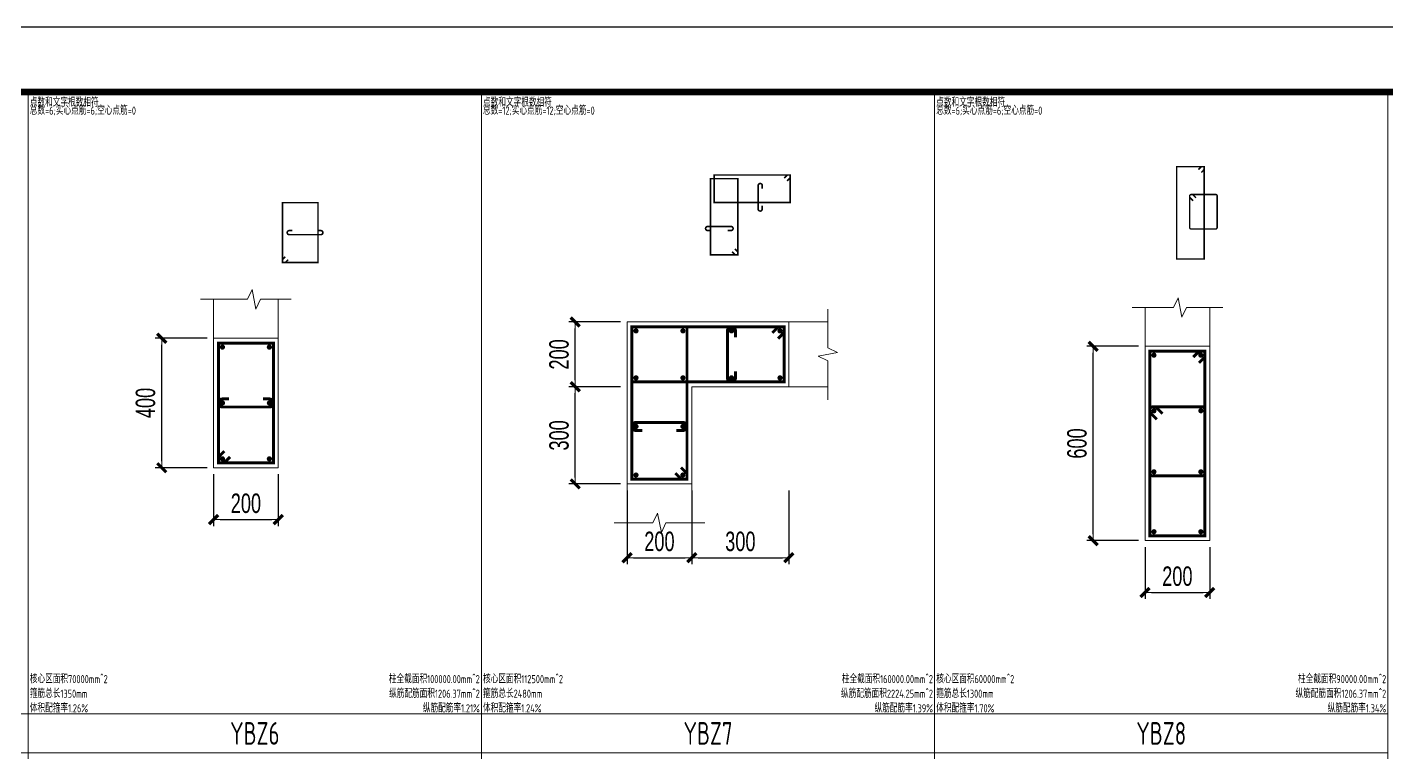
# Model space of a CAD drawing. Extents: x 5874492 to 7194610, y -939842 to -279257.
# Drawn here: x 6411489 to 6432489, y -686856 to -675657 of the extents above; entities that cross this region are included whole.
import ezdxf
from ezdxf.enums import TextEntityAlignment as Align

# ---------------------------------------------------------------- set-up
doc = ezdxf.new("R2010")
doc.units = 0
doc.header["$LTSCALE"] = 1000
for name, color, linetype, lineweight in [('S-墙柱-REIN', 1, 'Continuous', 20), ('S-墙柱-大样细线', 7, 'Continuous', 20), ('S-墙柱-编号', 4, 'Continuous', 20), ('S-大样-DIM', 3, 'Continuous', 20), ('S-大样-REIN', 1, 'Continuous', 20), ('S-大样-实线', 2, 'Continuous', 20), ('S-通用-TAB', 7, 'Continuous', 20)]:
    doc.layers.add(name, color=color, linetype=linetype, lineweight=lineweight)
doc.layers.add('Y-云图图框', color=7, linetype='Continuous')
doc.layers.add('配箍校核', color=34, linetype='Continuous', plot=False)
doc.styles.add('_YT_Name', font='', dxfattribs={"width": 0.8})
doc.styles.add('_YT_Sign_Text', font='ros.shx', dxfattribs={"width": 0.8, "bigfont": 'hztxt.shx'})
doc.styles.add('BW_Dim', font='Bweng.shx', dxfattribs={"width": 0.7, "bigfont": 'hztxt.shx'})
doc.styles.add('BW_Rein', font='tssdeng.shx', dxfattribs={"width": 0.7, "bigfont": 'hztxt.shx'})
doc.styles.get("Standard").update_dxf_attribs({"font": 'gbenor.shx', "bigfont": 'gbcbig.shx'})
doc.styles.add('TSSD_Rein', font='tssdeng.shx', dxfattribs={"width": 0.7, "bigfont": 'hztxt.shx'})
doc.styles.get('_YT_Name').set_extended_font_data('SimHei')
doc.dimstyles.new('Cyz_20_100', dxfattribs={"dimtxt": 300, "dimasz": 100, "dimexe": 100, "dimexo": 100, "dimgap": 100, "dimtad": 1, "dimdec": 0, "dimlfac": 0.2, "dimzin": 0, "dimdsep": 46, "dimtxsty": 'BW_Dim', "dimblk": '_bwk', "dimcen": 0, "dimclrt": 7, "dimadec": 0, "dimazin": 0, "dimtfac": 1, "dimtdec": 0, "dimtix": 1, "dimtmove": 2, "dimatfit": 0, "dimfxl": 0, "dimtolj": 1, "dimtzin": 0, "dimarcsym": 0})

# ---------------------------------------------------------------- blocks, each defined once
blk = doc.blocks.new('ECMCTK_A1_横_单行图名--0')
at = {"color": 4}
blk.add_lwpolyline([(0, 0), (841, 0), (841, 594), (0, 594)], close=True, dxfattribs=at)
at = {"const_width": 1}
blk.add_lwpolyline([(25, 10), (831, 10), (831, 584), (25, 584)], close=True, dxfattribs=at)
at = {"color": 80, "flags": 3}
for tag, height, p in [('YTHQINS', 3, (34.31, 585.5)), ('ECMCKEY', 3, (292.07, 288.23)), ('YTTQINS', 5.62, (848.03, 12.81)), ('YTFRAME', 3, (652.76, 5.84)), ('YTBARCODE_T1', 3, (749.78, 5.95))]:
    blk.add_attdef(tag, text='', height=height, dxfattribs=at).set_placement(p, align=Align.MIDDLE_CENTER)
for tag, height, style, width, p in [('工程号', 4, '_YT_Sign_Text', 0.5, (804.08, 44.12)), ('证书编号', 4, '_YT_Sign_Text', 0.8, (708.87, 43.81)), ('审查批准号', 4, '_YT_Sign_Text', 0.8, (761.06, 43.81)), ('设计单位', 6, '_YT_Name', 0.8, (623.75, 38.6)), ('建设单位', 4, '_YT_Sign_Text', 0.8, (734.96, 36.11)), ('阶段', 4, '_YT_Sign_Text', 0.8, (804.08, 35.81)), ('项目号', 4, '_YT_Sign_Text', 0.5, (822.08, 33.72)), ('项目名称', 4, '_YT_Sign_Text', 0.8, (734.96, 28.11)), ('专业', 4, '_YT_Sign_Text', 0.8, (804.08, 27.31)), ('图纸编号', 4, '_YT_Sign_Text', 0.5, (803.93, 19.36)), ('图纸名称', 4.5, '_YT_Name', 0.8, (735.39, 15.06)), ('版本号', 4, '_YT_Sign_Text', 0.8, (822.08, 13)), ('出图比例', 4.2, '_YT_Sign_Text', 0.8, (681.82, 11.78)), ('日期', 4, '_YT_Sign_Text', 0.5, (803.88, 12.13))]:
    blk.add_attdef(tag, text='', height=height, dxfattribs=dict(style=style, width=width)).set_placement(p, align=Align.CENTER)
at = {"style": '_YT_Sign_Text', "width": 0.8, "flags": 3}
for tag, p, height in [('[审定人]', (590.95, 27.81), 4.1), ('{审定人}', (605.87, 26.45), 6.24), ('[校对人]', (642.23, 27.82), 4.1), ('{校对人}', (658.35, 26.53), 6.24), ('{审核人}', (606.98, 18.44), 6.24), ('{设计人}', (658.48, 18.54), 6.24), ('[审核人]', (591.01, 19.76), 4.1), ('[设计人]', (642.47, 20.21), 4.1), ('{项目负责人}', (608.28, 10.72), 6.24), ('{专业负责人}', (658.58, 10.36), 6.24), ('[项目负责人]', (590.78, 12.01), 4.1), ('[专业负责人]', (642.74, 11.77), 4.1)]:
    blk.add_attdef(tag, p, '', height=height, dxfattribs=at)
at = {"color": 80, "flags": 3}
for tag, p in [('YTQRCODE', (551.04, 11.91)), ('YTBZSIT', (25, 10)), ('EXT_TK_LEFT', (25, 10))]:
    blk.add_attdef(tag, p, '', height=3, dxfattribs=at)
blk = doc.blocks.new('_bwk')
blk.add_line((-1, 0), (0, 0))
at = {"const_width": 0.5}
blk.add_lwpolyline([(-0.7, -0.7), (0.7, 0.7)], dxfattribs=at)
blk = doc.blocks.new('*D1431')
at = {"layer": 'Defpoints', "color": 0, "transparency": 16777216}
for p in [(6427954, -680582), (6428754, -680582), (6428754, -683582)]:
    blk.add_point(p, dxfattribs=at)
at = {"layer": 'S-大样-DIM', "color": 0, "lineweight": -2, "transparency": 16777216}
for p, q in [((6428654, -680582), (6427854, -680582)), ((6427954, -683482), (6427954, -680682)), ((6428654, -683582), (6427854, -683582))]:
    blk.add_line(p, q, dxfattribs=at)
at = {"layer": 'S-大样-DIM', "color": 0, "lineweight": -2, "transparency": 16777216, "xscale": 100, "yscale": 100, "zscale": 100}
for p, rotation in [((6427954, -680582), 90), ((6427954, -683582), 270)]:
    blk.add_blockref('_bwk', p, dxfattribs=dict(at, rotation=rotation))
at = {"layer": 'S-大样-DIM', "color": 7, "transparency": 16777216, "insert": (6427704, -682082), "char_height": 300, "attachment_point": 5, "rotation": 90, "style": 'BW_Dim'}
blk.add_mtext('\\A1;600', dxfattribs=at)
blk = doc.blocks.new('*D1432')
at = {"layer": 'Defpoints', "color": 0, "transparency": 16777216}
for p in [(6428754, -683582), (6429754, -683582), (6429754, -684382)]:
    blk.add_point(p, dxfattribs=at)
at = {"layer": 'S-大样-DIM', "color": 0, "lineweight": -2, "transparency": 16777216}
for p, q in [((6428754, -683682), (6428754, -684482)), ((6429754, -683682), (6429754, -684482)), ((6428854, -684382), (6429654, -684382))]:
    blk.add_line(p, q, dxfattribs=at)
at = {"layer": 'S-大样-DIM', "color": 0, "lineweight": -2, "transparency": 16777216, "xscale": 100, "yscale": 100, "zscale": 100, "rotation": 180}
blk.add_blockref('_bwk', (6428754, -684382), dxfattribs=at)
at = {"layer": 'S-大样-DIM', "color": 0, "lineweight": -2, "transparency": 16777216, "xscale": 100, "yscale": 100, "zscale": 100}
blk.add_blockref('_bwk', (6429754, -684382), dxfattribs=at)
at = {"layer": 'S-大样-DIM', "color": 7, "transparency": 16777216, "insert": (6429254, -684132), "char_height": 300, "attachment_point": 5, "style": 'BW_Dim'}
blk.add_mtext('\\A1;200', dxfattribs=at)
blk = doc.blocks.new('*D1435')
at = {"layer": 'Defpoints', "color": 0, "transparency": 16777216}
for p in [(6420754, -682707), (6421754, -682707), (6421754, -683845)]:
    blk.add_point(p, dxfattribs=at)
at = {"layer": 'S-大样-DIM', "color": 0, "lineweight": -2, "transparency": 16777216}
for p, q in [((6420754, -682807), (6420754, -683945)), ((6421754, -682807), (6421754, -683945)), ((6420854, -683845), (6421654, -683845))]:
    blk.add_line(p, q, dxfattribs=at)
at = {"layer": 'S-大样-DIM', "color": 0, "lineweight": -2, "transparency": 16777216, "xscale": 100, "yscale": 100, "zscale": 100, "rotation": 180}
blk.add_blockref('_bwk', (6420754, -683845), dxfattribs=at)
at = {"layer": 'S-大样-DIM', "color": 0, "lineweight": -2, "transparency": 16777216, "xscale": 100, "yscale": 100, "zscale": 100}
blk.add_blockref('_bwk', (6421754, -683845), dxfattribs=at)
at = {"layer": 'S-大样-DIM', "color": 7, "transparency": 16777216, "insert": (6421254, -683595), "char_height": 300, "attachment_point": 5, "style": 'BW_Dim'}
blk.add_mtext('\\A1;200', dxfattribs=at)
blk = doc.blocks.new('*D1436')
at = {"layer": 'Defpoints', "color": 0, "transparency": 16777216}
for p in [(6421754, -682707), (6423254, -682707), (6423254, -683845)]:
    blk.add_point(p, dxfattribs=at)
at = {"layer": 'S-大样-DIM', "color": 0, "lineweight": -2, "transparency": 16777216}
for p, q in [((6421754, -682807), (6421754, -683945)), ((6423254, -682807), (6423254, -683945)), ((6421854, -683845), (6423154, -683845))]:
    blk.add_line(p, q, dxfattribs=at)
at = {"layer": 'S-大样-DIM', "color": 0, "lineweight": -2, "transparency": 16777216, "xscale": 100, "yscale": 100, "zscale": 100, "rotation": 180}
blk.add_blockref('_bwk', (6421754, -683845), dxfattribs=at)
at = {"layer": 'S-大样-DIM', "color": 0, "lineweight": -2, "transparency": 16777216, "xscale": 100, "yscale": 100, "zscale": 100}
blk.add_blockref('_bwk', (6423254, -683845), dxfattribs=at)
at = {"layer": 'S-大样-DIM', "color": 7, "transparency": 16777216, "insert": (6422504, -683595), "char_height": 300, "attachment_point": 5, "style": 'BW_Dim'}
blk.add_mtext('\\A1;300', dxfattribs=at)
blk = doc.blocks.new('*D1517')
at = {"layer": 'Defpoints', "color": 0, "transparency": 16777216}
for p in [(6419954, -680207), (6420754, -680207), (6420754, -681207)]:
    blk.add_point(p, dxfattribs=at)
at = {"layer": 'S-大样-DIM', "color": 0, "lineweight": -2, "transparency": 16777216}
for p, q in [((6420654, -680207), (6419854, -680207)), ((6419954, -681107), (6419954, -680307)), ((6420654, -681207), (6419854, -681207))]:
    blk.add_line(p, q, dxfattribs=at)
at = {"layer": 'S-大样-DIM', "color": 0, "lineweight": -2, "transparency": 16777216, "xscale": 100, "yscale": 100, "zscale": 100}
for p, rotation in [((6419954, -680207), 90), ((6419954, -681207), 270)]:
    blk.add_blockref('_bwk', p, dxfattribs=dict(at, rotation=rotation))
at = {"layer": 'S-大样-DIM', "color": 7, "transparency": 16777216, "insert": (6419704, -680707), "char_height": 300, "attachment_point": 5, "rotation": 90, "style": 'BW_Dim'}
blk.add_mtext('\\A1;200', dxfattribs=at)
blk = doc.blocks.new('*D1518')
at = {"layer": 'Defpoints', "color": 0, "transparency": 16777216}
for p in [(6419954, -681207), (6420754, -681207), (6420754, -682707)]:
    blk.add_point(p, dxfattribs=at)
at = {"layer": 'S-大样-DIM', "color": 0, "lineweight": -2, "transparency": 16777216}
for p, q in [((6420654, -681207), (6419854, -681207)), ((6419954, -682607), (6419954, -681307)), ((6420654, -682707), (6419854, -682707))]:
    blk.add_line(p, q, dxfattribs=at)
at = {"layer": 'S-大样-DIM', "color": 0, "lineweight": -2, "transparency": 16777216, "xscale": 100, "yscale": 100, "zscale": 100}
for p, rotation in [((6419954, -681207), 90), ((6419954, -682707), 270)]:
    blk.add_blockref('_bwk', p, dxfattribs=dict(at, rotation=rotation))
at = {"layer": 'S-大样-DIM', "color": 7, "transparency": 16777216, "insert": (6419704, -681957), "char_height": 300, "attachment_point": 5, "rotation": 90, "style": 'BW_Dim'}
blk.add_mtext('\\A1;300', dxfattribs=at)
blk = doc.blocks.new('*D1616')
at = {"layer": 'Defpoints', "color": 0, "transparency": 16777216}
for p in [(6413567, -680457), (6414367, -680457), (6414367, -682457)]:
    blk.add_point(p, dxfattribs=at)
at = {"layer": 'S-大样-DIM', "color": 0, "lineweight": -2, "transparency": 16777216}
for p, q in [((6414267, -680457), (6413467, -680457)), ((6413567, -682357), (6413567, -680557)), ((6414267, -682457), (6413467, -682457))]:
    blk.add_line(p, q, dxfattribs=at)
at = {"layer": 'S-大样-DIM', "color": 0, "lineweight": -2, "transparency": 16777216, "xscale": 100, "yscale": 100, "zscale": 100}
for p, rotation in [((6413567, -680457), 90), ((6413567, -682457), 270)]:
    blk.add_blockref('_bwk', p, dxfattribs=dict(at, rotation=rotation))
at = {"layer": 'S-大样-DIM', "color": 7, "transparency": 16777216, "insert": (6413317, -681457), "char_height": 300, "attachment_point": 5, "rotation": 90, "style": 'BW_Dim'}
blk.add_mtext('\\A1;400', dxfattribs=at)
blk = doc.blocks.new('*D1617')
at = {"layer": 'Defpoints', "color": 0, "transparency": 16777216}
for p in [(6414367, -682457), (6415367, -682457), (6415367, -683257)]:
    blk.add_point(p, dxfattribs=at)
at = {"layer": 'S-大样-DIM', "color": 0, "lineweight": -2, "transparency": 16777216}
for p, q in [((6414367, -682557), (6414367, -683357)), ((6415367, -682557), (6415367, -683357)), ((6414467, -683257), (6415267, -683257))]:
    blk.add_line(p, q, dxfattribs=at)
at = {"layer": 'S-大样-DIM', "color": 0, "lineweight": -2, "transparency": 16777216, "xscale": 100, "yscale": 100, "zscale": 100, "rotation": 180}
blk.add_blockref('_bwk', (6414367, -683257), dxfattribs=at)
at = {"layer": 'S-大样-DIM', "color": 0, "lineweight": -2, "transparency": 16777216, "xscale": 100, "yscale": 100, "zscale": 100}
blk.add_blockref('_bwk', (6415367, -683257), dxfattribs=at)
at = {"layer": 'S-大样-DIM', "color": 7, "transparency": 16777216, "insert": (6414867, -683007), "char_height": 300, "attachment_point": 5, "style": 'BW_Dim'}
blk.add_mtext('\\A1;200', dxfattribs=at)

msp = doc.modelspace()

# ---------------------------------------------------------------- linework, layer by layer
at = {"layer": 'S-墙柱-REIN', "const_width": 40}
for points in [[(6420871.8, -680344.4, 1), (6420911.8, -680344.4, 1)], [(6421596.8, -680344.4, 1), (6421636.8, -680344.4, 1)], [(6422346.8, -680344.4, 1), (6422386.8, -680344.4, 1)], [(6423096.8, -680344.4, 1), (6423136.8, -680344.4, 1)], [(6414484.5, -680594.4, 1), (6414524.5, -680594.4, 1)], [(6415209.5, -680594.4, 1), (6415249.5, -680594.4, 1)], [(6428871.8, -680719.4, 1), (6428911.8, -680719.4, 1)], [(6429596.8, -680719.4, 1), (6429636.8, -680719.4, 1)], [(6420871.8, -681069.4, 1), (6420911.8, -681069.4, 1)], [(6421596.8, -681069.4, 1), (6421636.8, -681069.4, 1)], [(6422346.8, -681069.4, 1), (6422386.8, -681069.4, 1)], [(6423096.8, -681069.4, 1), (6423136.8, -681069.4, 1)], [(6414484.5, -681456.9, 1), (6414524.5, -681456.9, 1)], [(6415209.5, -681456.9, 1), (6415249.5, -681456.9, 1)], [(6428871.8, -681577.4, 1), (6428911.8, -681577.4, 1)], [(6429596.8, -681577.4, 1), (6429636.8, -681577.4, 1)], [(6420871.8, -681819.4, 1), (6420911.8, -681819.4, 1)], [(6421596.8, -681819.4, 1), (6421636.8, -681819.4, 1)], [(6414484.5, -682319.4, 1), (6414524.5, -682319.4, 1)], [(6415209.5, -682319.4, 1), (6415249.5, -682319.4, 1)], [(6428871.8, -682519.4, 1), (6428911.8, -682519.4, 1)], [(6429596.8, -682519.4, 1), (6429636.8, -682519.4, 1)], [(6420871.8, -682569.4, 1), (6420911.8, -682569.4, 1)], [(6421596.8, -682569.4, 1), (6421636.8, -682569.4, 1)], [(6428871.8, -683444.4, 1), (6428911.8, -683444.4, 1)], [(6429596.8, -683444.4, 1), (6429636.8, -683444.4, 1)]]:
    msp.add_lwpolyline(points, format="xyb", close=True, dxfattribs=at)
at = {"layer": 'S-墙柱-大样细线'}
for points in [[(6421754.3, -681206.9), (6421754.3, -682706.9), (6420754.3, -682706.9), (6420754.3, -680206.9), (6423254.3, -680206.9), (6423254.3, -681206.9)], [(6414367, -680456.9), (6414367, -682456.9), (6415367, -682456.9), (6415367, -680456.9)], [(6429754.3, -680581.9), (6428754.3, -680581.9), (6428754.3, -683581.9), (6429754.3, -683581.9)]]:
    msp.add_lwpolyline(points, close=True, dxfattribs=at)
at = {"layer": 'S-大样-REIN', "color": 1}
for points, const_width in [([(6429577.6, -677855.4), (6429623.6, -677809.4), (6429667.8, -677809.4), (6429667.8, -679234.4), (6429242.8, -679234.4), (6429242.8, -677809.4), (6429667.8, -677809.4), (6429667.8, -677853.6), (6429621.8, -677899.6)], 22.5), ([(6422376.6, -679123.4), (6422422.6, -679169.4), (6422466.8, -679169.4), (6422466.8, -677994.4), (6422041.8, -677994.4), (6422041.8, -679169.4), (6422466.8, -679169.4), (6422466.8, -679125.2), (6422420.8, -679079.2)], 25), ([(6423227, -678028.3), (6423273, -677982.3), (6423273, -677938.1), (6422098, -677938.1), (6422098, -678363.1), (6423273, -678363.1), (6423273, -677938.1), (6423228.8, -677938.1), (6423182.9, -677984.1)], 25), ([(6415520.3, -679244), (6415474.4, -679289.9), (6415430.2, -679289.9), (6415430.2, -678364.9), (6415980.2, -678364.9), (6415980.2, -679289.9), (6415430.2, -679289.9), (6415430.2, -679245.7), (6415476.2, -679199.8)], 25), ([(6421498.9, -682540), (6421590.9, -682631.9), (6421679.3, -682631.9), (6421679.3, -680281.9), (6420829.3, -680281.9), (6420829.3, -682631.9), (6421679.3, -682631.9), (6421679.3, -682543.5), (6421587.3, -682451.6)], 45), ([(6423087.3, -680462.2), (6423179.3, -680370.3), (6423179.3, -680281.9), (6420829.3, -680281.9), (6420829.3, -681131.9), (6423179.3, -681131.9), (6423179.3, -680281.9), (6423090.9, -680281.9), (6422998.9, -680373.8)], 45), ([(6414622.3, -682290), (6414530.4, -682381.9), (6414442, -682381.9), (6414442, -680531.9), (6415292, -680531.9), (6415292, -682381.9), (6414442, -682381.9), (6414442, -682293.5), (6414534, -682201.6)], 45), ([(6429498.9, -680748.8), (6429590.9, -680656.9), (6429679.3, -680656.9), (6429679.3, -683506.9), (6428829.3, -683506.9), (6428829.3, -680656.9), (6429679.3, -680656.9), (6429679.3, -680745.3), (6429587.3, -680837.2)], 45)]:
    msp.add_lwpolyline(points, dxfattribs=dict(at, const_width=const_width))
at = {"layer": 'S-大样-REIN'}
for points, const_width in [([(6422841.8, -678413.1), (6422841.8, -678463.1, -1), (6422779.3, -678463.1), (6422779.3, -678100.6, -1), (6422841.8, -678100.6), (6422841.8, -678150.6)], 25), ([(6429496.8, -678335.6), (6429450.8, -678289.6, -0.1989124), (6429443.8, -678272.6), (6429443.8, -678262.4, -0.4142136), (6429467.8, -678238.4), (6429844.8, -678238.4, -0.4142136), (6429868.8, -678262.4), (6429868.8, -678747.9, -0.4142136), (6429844.8, -678771.9), (6429467.8, -678771.9, -0.4142136), (6429443.8, -678747.9), (6429443.8, -678262.4, -0.4142136), (6429467.8, -678238.4), (6429478, -678238.4, -0.1989124), (6429495, -678245.4), (6429540.9, -678291.4)], 22.5), ([(6422048, -678794.4), (6421998, -678794.4, -1), (6421998, -678731.9), (6422360.5, -678731.9, -1), (6422360.5, -678794.4), (6422310.5, -678794.4)], 25), ([(6415973.9, -678796.2), (6416023.9, -678796.2, -1), (6416023.9, -678858.7), (6415536.4, -678858.7, -1), (6415536.4, -678796.2), (6415586.4, -678796.2)], 25), ([(6422429.3, -680969.4), (6422429.3, -681069.4, -1), (6422304.3, -681069.4), (6422304.3, -680344.4, -1), (6422429.3, -680344.4), (6422429.3, -680444.4)], 45), ([(6415129.5, -681394.4), (6415229.5, -681394.4, -1), (6415229.5, -681519.4), (6414504.5, -681519.4, -1), (6414504.5, -681394.4), (6414604.5, -681394.4)], 45), ([(6428935.2, -681709.3), (6428843.3, -681617.3, -0.1989124), (6428829.3, -681583.4), (6428829.3, -681562.9, -0.4142136), (6428877.3, -681514.9), (6429631.3, -681514.9, -0.4142136), (6429679.3, -681562.9), (6429679.3, -682533.9, -0.4142136), (6429631.3, -682581.9), (6428877.3, -682581.9, -0.4142136), (6428829.3, -682533.9), (6428829.3, -681562.9, -0.4142136), (6428877.3, -681514.9), (6428897.8, -681514.9, -0.1989124), (6428931.7, -681529), (6429023.6, -681620.9)], 45), ([(6420991.8, -681881.9), (6420891.8, -681881.9, -1), (6420891.8, -681756.9), (6421616.8, -681756.9, -1), (6421616.8, -681881.9), (6421516.8, -681881.9)], 45)]:
    msp.add_lwpolyline(points, format="xyb", dxfattribs=dict(at, const_width=const_width))
at = {"layer": 'S-大样-实线'}
for points in [[(6414167, -679856.9), (6414892, -679856.9), (6414962, -679706.9), (6415022, -680006.9), (6415092, -679856.9), (6415567, -679856.9)], [(6414367, -680456.9), (6414367, -679856.9)], [(6415367, -680456.9), (6415367, -679856.9)], [(6428554.3, -679981.9), (6429194.8, -679981.9), (6429264.8, -679831.9), (6429324.8, -680131.9), (6429394.8, -679981.9), (6429954.3, -679981.9)], [(6423854.3, -681406.9), (6423854.3, -680806.9), (6423704.3, -680736.9), (6424004.3, -680676.9), (6423854.3, -680606.9), (6423854.3, -680006.9)], [(6428754.3, -680581.9), (6428754.3, -679981.9)], [(6429754.3, -680581.9), (6429754.3, -679981.9)], [(6423254.3, -680206.9), (6423854.3, -680206.9)], [(6423254.3, -681206.9), (6423854.3, -681206.9)], [(6420754.3, -682706.9), (6420754.3, -683306.9)], [(6421754.3, -682706.9), (6421754.3, -683306.9)], [(6420554.3, -683306.9), (6421154.3, -683306.9), (6421224.3, -683156.9), (6421284.3, -683456.9), (6421354.3, -683306.9), (6421954.3, -683306.9)]]:
    msp.add_lwpolyline(points, dxfattribs=at)
at = {"layer": 'S-通用-TAB'}
for points in [[(6404504.3, -688656.9), (6404504.3, -676656.9), (6411504.3, -676656.9), (6411504.3, -688656.9), (6404504.3, -688656.9), (6404504.3, -686256.9), (6411504.3, -686256.9), (6411504.3, -686856.9), (6404504.3, -686856.9), (6404504.3, -687456.9), (6411504.3, -687456.9), (6411504.3, -688056.9), (6404504.3, -688056.9), (6404504.3, -688656.9)], [(6411504.3, -688656.9), (6411504.3, -676656.9), (6418504.3, -676656.9), (6418504.3, -688656.9), (6411504.3, -688656.9), (6411504.3, -686256.9), (6418504.3, -686256.9), (6418504.3, -686856.9), (6411504.3, -686856.9), (6411504.3, -687456.9), (6418504.3, -687456.9), (6418504.3, -688056.9), (6411504.3, -688056.9), (6411504.3, -688656.9)], [(6418504.3, -688656.9), (6418504.3, -676656.9), (6425504.3, -676656.9), (6425504.3, -688656.9), (6418504.3, -688656.9), (6418504.3, -686256.9), (6425504.3, -686256.9), (6425504.3, -686856.9), (6418504.3, -686856.9), (6418504.3, -687456.9), (6425504.3, -687456.9), (6425504.3, -688056.9), (6418504.3, -688056.9), (6418504.3, -688656.9)], [(6425504.3, -688656.9), (6425504.3, -676656.9), (6432504.3, -676656.9), (6432504.3, -688656.9), (6425504.3, -688656.9), (6425504.3, -686256.9), (6432504.3, -686256.9), (6432504.3, -686856.9), (6425504.3, -686856.9), (6425504.3, -687456.9), (6432504.3, -687456.9), (6432504.3, -688056.9), (6425504.3, -688056.9), (6425504.3, -688656.9)]]:
    msp.add_lwpolyline(points, dxfattribs=at)

# ---------------------------------------------------------------- block references
at = {"layer": 'Y-云图图框', "xscale": 100, "yscale": 100, "zscale": 100}
msp.add_blockref('ECMCTK_A1_横_单行图名--0', (6372279.3, -735056.9), dxfattribs=at)

# ---------------------------------------------------------------- texts
at = {"layer": 'S-墙柱-编号', "style": 'TSSD_Rein', "width": 0.7}
for s, p in [('YBZ6', (6415004.3, -686556.9)), ('YBZ7', (6422004.3, -686556.9))]:
    msp.add_text(s, height=350, dxfattribs=at).set_placement(p, align=Align.MIDDLE_CENTER)
at = {"layer": 'S-墙柱-编号', "color": 8, "style": 'TSSD_Rein', "width": 0.7}
msp.add_text('YBZ8', height=350, dxfattribs=at).set_placement((6429004.3, -686556.9), align=Align.MIDDLE_CENTER)
at = {"layer": '配箍校核', "style": 'BW_Rein', "width": 0.7}
for s, p in [('点数和文字根数相符', (6411529.3, -676881.9)), ('点数和文字根数相符', (6418529.3, -676881.9)), ('点数和文字根数相符', (6425529.3, -676881.9)), ('总数=6;实心点筋=6;空心点筋=0', (6411529.3, -677006.9)), ('总数=12;实心点筋=12;空心点筋=0', (6418529.3, -677006.9)), ('总数=6;实心点筋=6;空心点筋=0', (6425529.3, -677006.9)), ('核心区面积70000mm^ 2', (6411529.3, -685781.9)), ('核心区面积112500mm^ 2', (6418529.3, -685781.9)), ('核心区面积60000mm^ 2', (6425529.3, -685781.9)), ('箍筋总长1350mm', (6411529.3, -686006.9)), ('箍筋总长2480mm', (6418529.3, -686006.9)), ('箍筋总长1300mm', (6425529.3, -686006.9)), ('体积配箍率1.26%', (6411529.3, -686231.9)), ('体积配箍率1.24%', (6418529.3, -686231.9)), ('体积配箍率1.70%', (6425529.3, -686231.9))]:
    msp.add_text(s, height=125, dxfattribs=at).set_placement(p)
for s, p in [('柱全截面积100000.00mm^ 2', (6418479.3, -685781.9)), ('柱全截面积160000.00mm^ 2', (6425479.3, -685781.9)), ('柱全截面积90000.00mm^ 2', (6432479.3, -685781.9)), ('纵筋配筋面积1206.37mm^ 2', (6418479.3, -686006.9)), ('纵筋配筋面积2224.25mm^ 2', (6425479.3, -686006.9)), ('纵筋配筋面积1206.37mm^ 2', (6432479.3, -686006.9)), ('纵筋配筋率1.21%', (6418479.3, -686231.9)), ('纵筋配筋率1.39%', (6425479.3, -686231.9)), ('纵筋配筋率1.34%', (6432479.3, -686231.9))]:
    msp.add_text(s, height=125, dxfattribs=at).set_placement(p, align=Align.RIGHT)

# ---------------------------------------------------------------- dimensions: what is measured, and where the dimension line sits
at = {"layer": 'S-大样-DIM'}
for base, p1, p2, picture, middle in [((6419954.3, -680206.9), (6420754.3, -681206.9), (6420754.3, -680206.9), '*D1517', (6419704.3, -680706.9)), ((6413567, -680456.9), (6414367, -682456.9), (6414367, -680456.9), '*D1616', (6413317, -681456.9)), ((6427954.3, -680581.9), (6428754.3, -683581.9), (6428754.3, -680581.9), '*D1431', (6427704.3, -682081.9)), ((6419954.3, -681206.9), (6420754.3, -682706.9), (6420754.3, -681206.9), '*D1518', (6419704.3, -681956.9))]:
    dim = msp.add_linear_dim(base=base, p1=p1, p2=p2, angle=90, dimstyle='Cyz_20_100', dxfattribs=at)
    dim.commit()
    dim.dimension.update_dxf_attribs({"geometry": picture, "text_midpoint": middle})
for base, p1, p2, picture, middle in [((6415367, -683256.9), (6414367, -682456.9), (6415367, -682456.9), '*D1617', (6414867, -683006.9)), ((6421754.3, -683845.4), (6420754.3, -682706.9), (6421754.3, -682706.9), '*D1435', (6421254.3, -683595.4)), ((6423254.3, -683845.4), (6421754.3, -682706.9), (6423254.3, -682706.9), '*D1436', (6422504.3, -683595.4)), ((6429754.3, -684381.9), (6428754.3, -683581.9), (6429754.3, -683581.9), '*D1432', (6429254.3, -684131.9))]:
    dim = msp.add_linear_dim(base=base, p1=p1, p2=p2, dimstyle='Cyz_20_100', dxfattribs=at)
    dim.commit()
    dim.dimension.update_dxf_attribs({"geometry": picture, "text_midpoint": middle})

doc.saveas('drawing.dxf')
